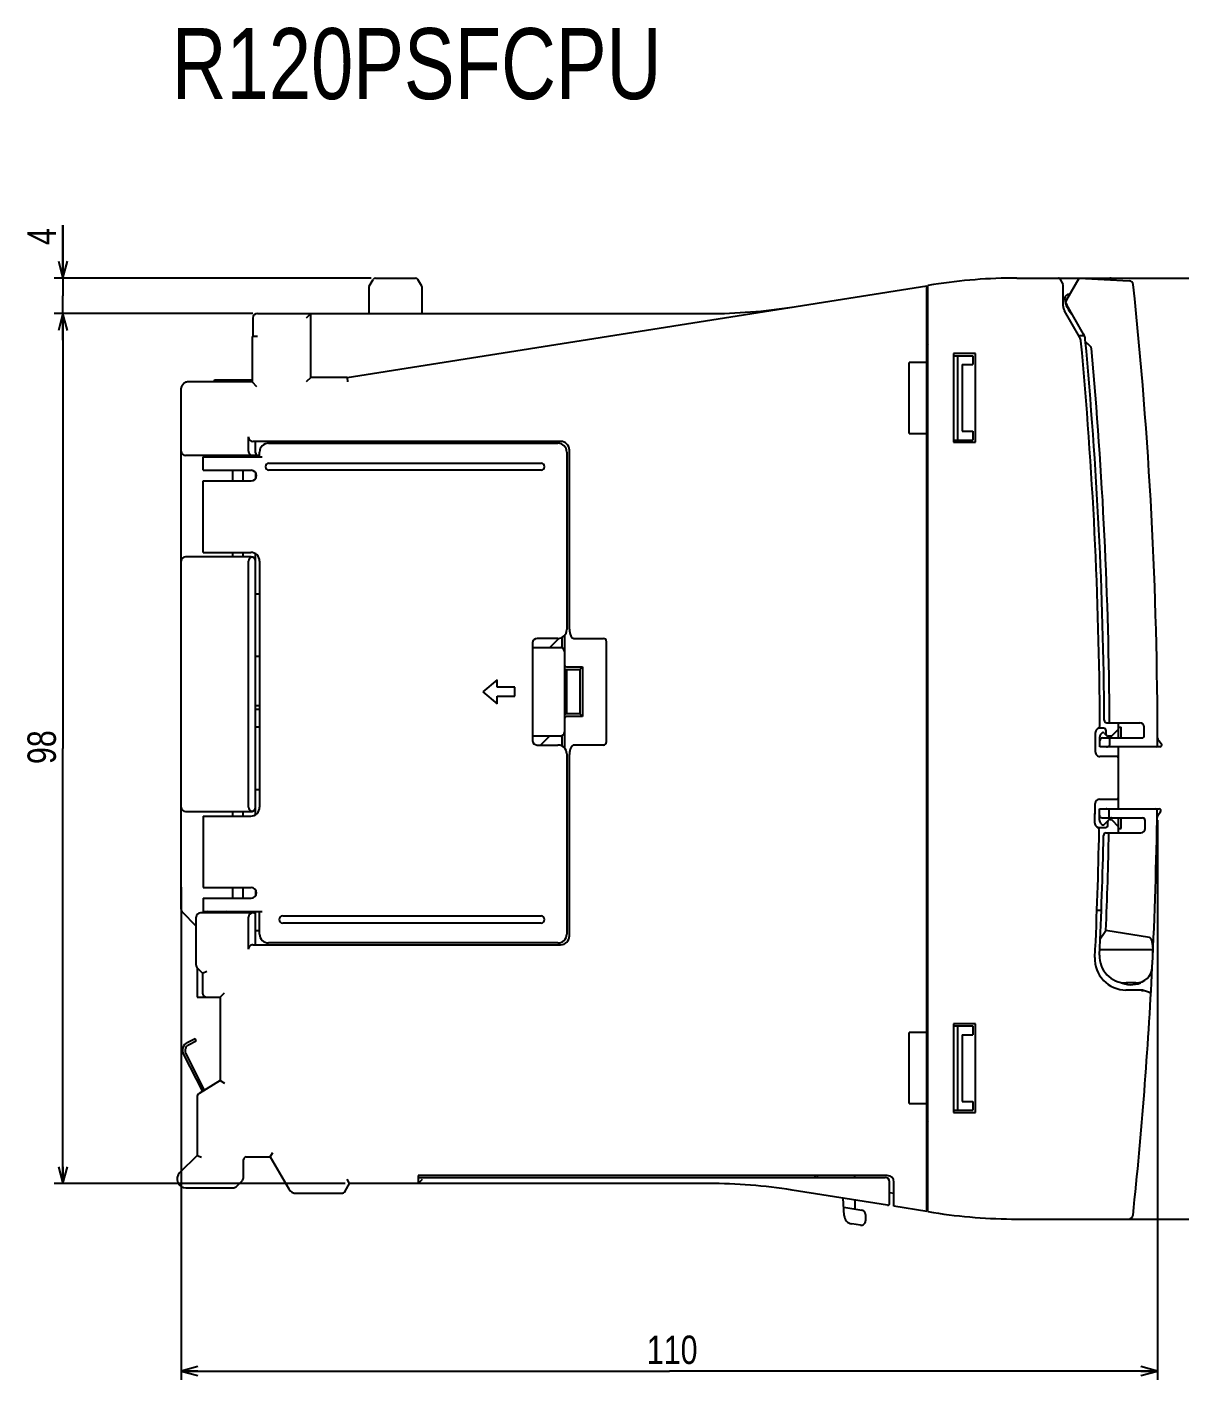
# Model space of a CAD drawing. Extents: x -3 to 202, y 0 to 153.
# Drawn here: x -3 to 126.8, y 0.4 to 152.8 of the extents above; entities that cross this region are included whole.
import ezdxf

# ---------------------------------------------------------------- set-up
doc = ezdxf.new("R2010")
doc.units = 0
doc.header["$LTSCALE"] = 19.36
doc.layers.get('0').update_dxf_attribs({"linetype": 'CONTINUOUS'})
doc.styles.get("Standard").update_dxf_attribs({"font": 'txt', "width": 0.8})
doc.dimstyles.new('DIMSTYLE_1', dxfattribs={"dimtxt": 3.2, "dimasz": 1.9, "dimexe": 1, "dimexo": 0.5, "dimgap": 0.8, "dimtad": 1, "dimdec": 3, "dimtxsty": 'STANDARD', "dimblk": 'OPEN', "dimblk1": 'OPEN', "dimblk2": 'OPEN', "dimcen": 0.09, "dimazin": 3, "dimtp": 0.05, "dimtm": 0.05, "dimtfac": 1, "dimtdec": 3, "dimtofl": 0, "dimtmove": 0, "dimatfit": 3, "dimtolj": 1})

# ---------------------------------------------------------------- blocks, each defined once
blk = doc.blocks.new('_OPEN')
at = {"color": 0, "linetype": 'BYBLOCK'}
for p, q in [((0, 0), (-1, 0.263)), ((-1, -0.263), (0, 0)), ((-1, 0), (0, 0))]:
    blk.add_line(p, q, dxfattribs=at)
blk = doc.blocks.new('*D2')
at = {"color": 2, "linetype": 'CONTINUOUS'}
for p, q in [((0.2, 120.48), (0, 120.48)), ((22.4, 120.48), (0.2, 120.48)), ((1, 120.48), (1, 71.48)), ((1, 22.48), (1, 71.48)), ((0.2, 22.48), (0, 22.48)), ((32.78, 22.48), (0.2, 22.48))]:
    blk.add_line(p, q, dxfattribs=at)
at = {"color": 2, "linetype": 'CONTINUOUS', "xscale": 1.9, "yscale": 1.9, "zscale": 1.9}
for p, rotation in [((1, 120.48), 90), ((1, 22.48), 270)]:
    blk.add_blockref('_OPEN', p, dxfattribs=dict(at, rotation=rotation))
at = {"color": 2, "linetype": 'CONTINUOUS', "insert": (-3, 71.64), "char_height": 3.2, "width": 5.12, "attachment_point": 2, "rotation": 90}
blk.add_mtext('98', dxfattribs=at)
blk = doc.blocks.new('*D3')
at = {"color": 2, "linetype": 'CONTINUOUS'}
for p, q in [((1, 124.48), (1, 130.43)), ((1, 130.43), (1, 122.48)), ((0.2, 124.48), (0, 124.48)), ((35.7, 124.48), (0.2, 124.48)), ((1, 117.48), (1, 122.48)), ((0.2, 120.48), (0, 120.48)), ((22.4, 120.48), (0.2, 120.48)), ((1, 120.48), (1, 117.48))]:
    blk.add_line(p, q, dxfattribs=at)
at = {"color": 2, "linetype": 'CONTINUOUS', "xscale": 1.9, "yscale": 1.9, "zscale": 1.9}
for p, rotation in [((1, 124.48), 270), ((1, 120.48), 90)]:
    blk.add_blockref('_OPEN', p, dxfattribs=dict(at, rotation=rotation))
at = {"color": 2, "linetype": 'CONTINUOUS', "insert": (-3, 129.15), "char_height": 3.2, "width": 2.56, "attachment_point": 2, "rotation": 90}
blk.add_mtext('4', dxfattribs=at)
blk = doc.blocks.new('*D4')
at = {"color": 2, "linetype": 'CONTINUOUS'}
for p, q in [((124.3, 63.42), (124.3, 2.16)), ((14.3, 55.88), (14.3, 2.16)), ((14.3, 2.16), (14.3, 0.36)), ((124.3, 2.16), (124.3, 0.36)), ((14.3, 1.36), (69.3, 1.36)), ((124.3, 1.36), (69.3, 1.36))]:
    blk.add_line(p, q, dxfattribs=at)
at = {"color": 2, "linetype": 'CONTINUOUS', "xscale": 1.9, "yscale": 1.9, "zscale": 1.9, "rotation": 180}
blk.add_blockref('_OPEN', (14.3, 1.36), dxfattribs=at)
at = {"color": 2, "linetype": 'CONTINUOUS', "xscale": 1.9, "yscale": 1.9, "zscale": 1.9}
blk.add_blockref('_OPEN', (124.3, 1.36), dxfattribs=at)
at = {"color": 2, "linetype": 'CONTINUOUS', "insert": (69.62, 5.36), "char_height": 3.2, "width": 7.68, "attachment_point": 2}
blk.add_mtext('110', dxfattribs=at)
blk = doc.blocks.new('*D5')
at = {"color": 2, "linetype": 'CONTINUOUS'}
for p, q in [((113.6, 124.48), (137.55, 124.48)), ((137.55, 124.48), (139.35, 124.48)), ((138.35, 124.48), (138.35, 71.48)), ((138.35, 18.48), (138.35, 71.48)), ((119.4, 18.48), (137.55, 18.48)), ((137.55, 18.48), (139.35, 18.48))]:
    blk.add_line(p, q, dxfattribs=at)
at = {"color": 2, "linetype": 'CONTINUOUS', "xscale": 1.9, "yscale": 1.9, "zscale": 1.9}
for p, rotation in [((138.35, 124.48), 90), ((138.35, 18.48), 270)]:
    blk.add_blockref('_OPEN', p, dxfattribs=dict(at, rotation=rotation))
at = {"color": 2, "linetype": 'CONTINUOUS', "insert": (134.35, 71.8), "char_height": 3.2, "width": 7.68, "attachment_point": 2, "rotation": 90}
blk.add_mtext('106', dxfattribs=at)

msp = doc.modelspace()

# ---------------------------------------------------------------- linework, layer by layer
at = {"color": 7, "linetype": 'CONTINUOUS'}
for p, q in [((32.9985, 113.2832), (98.2985, 123.6257)), ((35.4887, 123.5528), (35.9393, 124.3332)), ((36.1991, 124.4832), (40.698, 124.4832)), ((41.4083, 123.5528), (40.9578, 124.3332)), ((98.2985, 19.3407), (98.2985, 123.6257)), ((99.0486, 123.7445), (98.3985, 123.6416)), ((98.3985, 19.3249), (98.3985, 123.6416)), ((108.4346, 124.4832), (118.8985, 124.4832)), ((113.2921, 124.3832), (113.6326, 123.7935)), ((113.6594, 121.3084), (113.6594, 123.6935)), ((114.0521, 122.0669), (115.4472, 124.4832)), ((115.4472, 124.4832), (121.0891, 124.1875)), ((118.2985, 124.4832), (118.2985, 124.3338)), ((35.4485, 123.4028), (35.4485, 120.4832)), ((41.4485, 120.4832), (41.4485, 123.4028)), ((98.3985, 122.4832), (98.2985, 122.4832)), ((114.3569, 122.647), (114.3858, 122.6449)), ((22.8985, 120.4832), (73.7354, 120.4832)), ((28.8985, 120.4832), (28.3985, 119.9832)), ((28.8985, 113.2832), (28.8985, 120.4832)), ((115.5285, 117.8031), (113.7934, 120.8084)), ((115.9496, 118.1804), (114.0521, 121.4669)), ((22.3985, 119.9832), (22.3985, 117.8832)), ((22.2985, 117.6596), (22.2985, 112.7832)), ((22.6749, 117.8832), (22.3985, 117.8832)), ((98.3985, 118.2332), (98.2985, 118.2332)), ((116.0437, 117.9832), (115.4245, 117.9832)), ((103.7985, 115.9832), (101.2985, 115.9832)), ((101.2985, 115.9832), (101.2985, 105.9832)), ((103.7985, 105.9832), (103.7985, 115.9832)), ((98.3985, 114.9832), (96.2985, 114.9832)), ((96.2985, 106.9832), (96.2985, 114.9832)), ((101.2985, 115.7332), (103.4806, 115.7332)), ((101.7485, 115.7332), (101.7485, 106.2332)), ((102.2985, 114.7332), (103.4806, 114.7332)), ((102.2985, 114.7332), (102.2985, 107.2332)), ((103.4806, 115.7332), (103.4806, 114.7332)), ((22.2985, 112.7832), (15.0056, 112.7832)), ((17.9985, 112.7832), (17.9985, 112.8332)), ((22.2985, 112.9832), (18.1485, 112.9832)), ((22.2985, 112.7832), (22.7985, 112.2832)), ((28.8985, 113.2832), (28.3985, 112.7832)), ((32.9985, 113.2832), (28.8985, 113.2832)), ((32.9985, 113.2832), (33.0379, 112.7832)), ((14.2985, 53.3903), (14.2985, 112.0761)), ((14.6521, 112.6368), (14.445, 112.4297)), ((96.2985, 106.9832), (98.3985, 106.9832)), ((102.2985, 107.2332), (103.4806, 107.2332)), ((103.4806, 107.2332), (103.4806, 106.2332)), ((21.8985, 104.9832), (21.8985, 106.5832)), ((57.0485, 106.0832), (22.3985, 106.0832)), ((22.6985, 104.7832), (22.6985, 106.0832)), ((24.1485, 105.8832), (56.7485, 105.8832)), ((101.2985, 106.2332), (103.4806, 106.2332)), ((101.2985, 105.9832), (103.7985, 105.9832)), ((23.1485, 104.4832), (14.7985, 104.4832)), ((16.7985, 102.8332), (16.7985, 104.3332)), ((16.7985, 104.3332), (23.4485, 104.3332)), ((17.2985, 104.4332), (17.2985, 104.4832)), ((19.2985, 104.4332), (19.2985, 104.4832)), ((22.6985, 104.4832), (22.6985, 104.3332)), ((23.1485, 104.3332), (23.1485, 104.8832)), ((24.1985, 103.6332), (54.8485, 103.6332)), ((57.7485, 104.8832), (57.7485, 84.8832)), ((58.0485, 84.9457), (58.0485, 105.0832)), ((98.3985, 103.7332), (98.2985, 103.7332)), ((16.7985, 102.8332), (22.1985, 102.8332)), ((20.0985, 102.8332), (20.0985, 101.6332)), ((21.2985, 101.6332), (21.2985, 102.8332)), ((22.6985, 102.5626), (22.6985, 101.9039)), ((54.8485, 102.8332), (24.1985, 102.8332)), ((16.7985, 93.5832), (16.7985, 101.6332)), ((16.7985, 101.6332), (22.1985, 101.6332)), ((22.1985, 93.0832), (14.7985, 93.0832)), ((16.7985, 93.5832), (22.1485, 93.5832)), ((20.0985, 93.5832), (20.0985, 93.0832)), ((21.2985, 93.0832), (21.2985, 93.5832)), ((22.6985, 64.0492), (22.6985, 93.4172)), ((21.8985, 64.8832), (21.8985, 92.5832)), ((23.1485, 92.5832), (23.1485, 64.8832)), ((98.3985, 92.7332), (98.2985, 92.7332)), ((98.2985, 91.2332), (98.3985, 91.2332)), ((23.1485, 88.8832), (22.6985, 88.8832)), ((56.7485, 83.8832), (54.3985, 83.8832)), ((57.1985, 83.9912), (57.1985, 82.8409)), ((57.4985, 84.2241), (57.4985, 71.5423)), ((58.5485, 83.8832), (61.8801, 83.8832)), ((53.8985, 83.3832), (53.8985, 72.3832)), ((53.8985, 82.8832), (57.1985, 82.8832)), ((62.1985, 83.6), (62.1985, 72.1664)), ((22.6985, 81.8832), (23.1485, 81.8832)), ((57.6985, 80.6832), (59.4985, 80.6832)), ((57.6985, 80.3832), (59.1985, 80.3832)), ((57.6985, 80.3832), (57.6985, 75.3832)), ((59.1985, 80.3832), (59.4985, 80.6832)), ((59.1985, 80.3832), (59.1985, 75.3832)), ((59.4985, 80.6832), (59.4985, 75.0832)), ((98.2985, 80.2332), (98.3985, 80.2332)), ((49.8985, 79.2258), (48.2985, 77.8832)), ((48.2985, 77.8832), (49.8985, 76.5407)), ((49.8985, 78.3832), (49.8985, 79.2258)), ((51.8985, 78.3832), (49.8985, 78.3832)), ((51.8985, 77.3832), (51.8985, 78.3832)), ((98.3985, 78.7332), (98.2985, 78.7332)), ((22.6985, 76.3332), (23.1485, 76.3332)), ((49.8985, 77.3832), (51.8985, 77.3832)), ((49.8985, 76.5407), (49.8985, 77.3832)), ((22.6985, 75.9332), (23.1485, 75.9332)), ((59.1985, 75.3832), (57.6985, 75.3832)), ((59.4985, 75.0832), (57.6985, 75.0832)), ((59.1985, 75.3832), (59.4985, 75.0832)), ((23.1485, 73.8832), (22.6985, 73.8832)), ((117.2984, 71.0836), (117.2952, 73.2814)), ((118.1985, 73.7832), (117.7952, 73.7832)), ((117.9432, 73.1607), (118.0071, 73.2246)), ((118.2899, 73.2246), (118.7728, 72.7418)), ((118.4985, 73.0832), (118.4985, 73.4832)), ((118.5882, 74.3832), (122.2985, 74.3832)), ((119.0985, 72.8832), (119.8985, 73.6832)), ((119.8985, 72.6832), (119.8985, 74.3832)), ((119.8985, 73.8832), (120.1985, 73.8832)), ((120.1985, 72.6832), (120.1985, 73.8832)), ((122.7985, 72.9832), (122.7985, 73.8832)), ((57.1985, 72.8832), (53.8985, 72.8832)), ((54.3985, 71.8832), (56.7485, 71.8832)), ((57.1985, 72.9255), (57.1985, 71.7753)), ((61.8801, 71.8832), (58.5485, 71.8832)), ((124.5573, 71.6832), (117.7985, 71.6832)), ((118.0977, 72.6832), (122.4985, 72.6832)), ((119.0985, 72.8832), (118.6985, 72.8832)), ((119.8985, 64.6832), (119.8985, 71.6832)), ((124.7078, 72.015), (124.421, 72.3422)), ((57.7485, 70.8832), (57.7485, 50.5832)), ((58.0485, 50.3832), (58.0485, 70.8207)), ((119.6985, 70.5832), (117.7984, 70.5832)), ((98.3985, 67.7332), (98.2985, 67.7332)), ((22.6985, 66.8832), (23.1485, 66.8832)), ((98.2985, 66.2332), (98.3985, 66.2332)), ((117.7596, 65.7832), (119.6985, 65.7832)), ((14.7985, 64.3832), (22.1985, 64.3832)), ((20.0985, 64.3832), (20.0985, 63.8832)), ((21.2985, 63.8832), (21.2985, 64.3832)), ((117.2271, 63.0917), (117.2596, 65.2895)), ((117.7517, 64.6832), (124.4752, 64.6832)), ((124.3518, 64.0183), (124.6296, 64.3562)), ((16.7985, 63.8832), (16.7985, 55.8332)), ((16.7985, 63.8832), (22.1485, 63.8832)), ((117.727, 62.5832), (118.3985, 62.5832)), ((117.8792, 63.0697), (118.0071, 62.9418)), ((118.0416, 63.6832), (122.5985, 63.6832)), ((118.2899, 62.9418), (118.9728, 63.6246)), ((118.6985, 62.8832), (118.6985, 63.2832)), ((118.8985, 63.4832), (119.0985, 63.4832)), ((119.0985, 63.4832), (119.8985, 62.6832)), ((119.8985, 61.9832), (119.8985, 63.6832)), ((119.8985, 62.4832), (120.1985, 62.4832)), ((120.1985, 62.4832), (120.1985, 63.6832)), ((122.8985, 62.4832), (122.8985, 63.3832)), ((118.5014, 61.9832), (122.3985, 61.9832)), ((16.7985, 55.8332), (22.1985, 55.8332)), ((20.0985, 55.8332), (20.0985, 54.6332)), ((21.2985, 54.6332), (21.2985, 55.8332)), ((22.6985, 55.5626), (22.6985, 54.9039)), ((98.2985, 55.2332), (98.3985, 55.2332)), ((16.7985, 54.6332), (16.7985, 53.1332)), ((16.7985, 54.6332), (22.1985, 54.6332)), ((98.3985, 53.7332), (98.2985, 53.7332)), ((15.9985, 51.4832), (14.445, 53.0368)), ((15.9985, 47.0903), (15.9985, 52.4832)), ((22.3985, 52.9832), (16.4985, 52.9832)), ((16.7985, 53.1332), (23.4485, 53.1332)), ((17.2985, 52.9832), (17.2985, 53.0332)), ((19.2985, 52.9832), (19.2985, 53.0332)), ((21.8985, 48.8832), (21.8985, 52.4832)), ((22.6985, 49.3832), (22.6985, 53.1332)), ((23.1485, 50.5832), (23.1485, 53.1332)), ((25.7485, 52.6332), (54.8485, 52.6332)), ((54.8485, 51.8332), (25.7485, 51.8332)), ((117.4628, 53.2832), (117.961, 53.2832)), ((22.6985, 50.9832), (23.1485, 50.9832)), ((123.3706, 50.1895), (118.4735, 50.9832)), ((22.3985, 49.3832), (57.0485, 49.3832)), ((56.7485, 49.5832), (24.1485, 49.5832)), ((117.779, 48.8332), (123.7819, 48.8332)), ((16.0985, 46.7903), (16.0985, 43.4832)), ((16.6985, 46.1832), (16.145, 46.7368)), ((16.6985, 46.1832), (17.1985, 46.3903)), ((16.6985, 46.1832), (16.6985, 43.9832)), ((122.5997, 44.2832), (120.7331, 44.2832)), ((121.8432, 45.0832), (120.7473, 45.0832)), ((122.5997, 44.2832), (122.5644, 44.0832)), ((123.3999, 43.992), (122.5997, 44.2832)), ((16.0985, 43.4832), (18.6985, 43.4832)), ((18.6985, 43.4832), (19.1985, 43.9832)), ((18.6985, 43.4832), (18.6985, 34.0832)), ((98.3985, 42.7332), (98.2985, 42.7332)), ((103.7985, 40.4832), (101.2985, 40.4832)), ((101.2985, 40.4832), (101.2985, 30.4832)), ((101.2985, 40.2332), (103.4806, 40.2332)), ((101.7485, 40.2332), (101.7485, 30.7332)), ((103.4806, 40.2332), (103.4806, 39.2332)), ((103.7985, 30.4832), (103.7985, 40.4832)), ((14.9917, 38.3728), (15.8813, 38.8296)), ((15.1288, 38.1059), (16.0183, 38.5627)), ((16.0183, 38.5627), (15.8813, 38.8296)), ((98.3985, 39.4832), (96.2985, 39.4832)), ((96.2985, 31.4832), (96.2985, 39.4832)), ((102.2985, 39.2332), (103.4806, 39.2332)), ((102.2985, 39.2332), (102.2985, 31.7332)), ((14.5589, 37.0264), (16.7014, 32.8542)), ((16.9576, 33.0119), (14.8258, 37.1635)), ((18.6985, 34.0832), (16.3365, 32.6296)), ((18.6985, 34.0832), (19.1985, 33.8038)), ((16.0985, 32.2038), (16.0985, 25.6474)), ((96.2985, 31.4832), (98.3985, 31.4832)), ((101.2985, 30.7332), (103.4806, 30.7332)), ((101.2985, 30.4832), (103.7985, 30.4832)), ((102.2985, 31.7332), (103.4806, 31.7332)), ((103.4806, 31.7332), (103.4806, 30.7332)), ((98.3985, 28.2332), (98.2985, 28.2332)), ((24.3485, 25.4832), (24.6372, 25.9832)), ((16.0985, 25.6474), (14.1414, 23.6903)), ((16.0985, 25.6474), (16.5985, 25.4403)), ((21.3485, 23.1903), (21.3485, 25.1832)), ((21.6485, 25.4832), (24.3485, 25.4832)), ((24.3485, 25.4832), (26.427, 21.8832)), ((122.1485, 25.1332), (122.1485, 25.1654)), ((33.2836, 22.4832), (32.9949, 22.9832)), ((93.8485, 23.3832), (40.9985, 23.3832)), ((40.9985, 23.3832), (40.9985, 22.4832)), ((40.9985, 23.1832), (93.5985, 23.1832)), ((40.9985, 22.4832), (41.4985, 22.9832)), ((85.6985, 23.3832), (85.6985, 23.1832)), ((85.9985, 23.1832), (85.9985, 23.3832)), ((90.1985, 23.1832), (90.1985, 23.3832)), ((14.8485, 21.9832), (20.1414, 21.9832)), ((20.495, 22.1297), (21.2021, 22.8368)), ((27.293, 21.3832), (32.3598, 21.3832)), ((32.7929, 21.6332), (33.2836, 22.4832)), ((73.7354, 22.4832), (33.2836, 22.4832)), ((93.8672, 20.0426), (83.1215, 21.7445)), ((94.0985, 20.2401), (94.0985, 22.6832)), ((94.5985, 21.3442), (94.0985, 21.4234)), ((94.5985, 19.9267), (94.5985, 22.6332)), ((88.9975, 18.8735), (88.8776, 20.8328)), ((90.1985, 20.6236), (90.1985, 19.6112)), ((98.2985, 19.3407), (94.5985, 19.9267)), ((98.3985, 20.4832), (98.2985, 20.4832)), ((88.9402, 19.8105), (90.9767, 19.4879)), ((91.3985, 18.9941), (91.3985, 18.2853)), ((98.3985, 19.3249), (99.0486, 19.2219)), ((108.4346, 18.4832), (121.0318, 18.4832)), ((90.8203, 17.7915), (89.8392, 17.9469))]:
    msp.add_line(p, q, dxfattribs=at)
at = {"color": 2, "linetype": 'CONTINUOUS'}
for p, q in [((55.8404, 82.8832), (56.8458, 83.8887)), ((54.7964, 71.8832), (55.7964, 72.8832))]:
    msp.add_line(p, q, dxfattribs=at)
at = {"color": 7, "linetype": 'CONTINUOUS'}
for centre, radius, start, end in [((35.7485, 123.4028), 0.3, 150, 180), ((36.1991, 124.1832), 0.3, 90, 150), ((40.698, 124.1832), 0.3, 30, 90), ((41.1485, 123.4028), 0.3, 0, 30), ((108.4346, 64.4832), 60, 90, 99), ((113.1189, 124.2832), 0.2, 30.000104, 90.000052), ((113.4594, 123.6935), 0.2, 0, 30), ((118.8985, 123.4832), 1, 51.931813, 90), ((121.0629, 123.6882), 0.5, 5.999196, 87.000001), ((-375.7015, 71.4832), 500, 0.045855, 5.999197), ((114.322, 122.1482), 0.5, 86, 188.024699), ((116.6985, 122.4832), 2.9, 188.024699, 224.998353), ((114.5717, 121.7669), 0.6, 150, 210), ((22.8985, 119.9832), 0.5, 90, 180), ((73.7354, 180.4832), 60, 270, 279), ((114.6594, 121.3084), 1, 180, 210), ((22.5985, 117.6596), 0.3, 131.810315, 180), ((114.6624, 117.3031), 1, 5.338253, 30), ((-375.7015, 71.4832), 493.5, 0.309579, 5.338253), ((114.6505, 117.4304), 1.5, 5.353126, 30), ((-375.7015, 71.4832), 494, 0.370924, 5.353126), ((98.7985, 117.2332), 0.5, 180, 216.771572), ((-375.7015, 71.4832), 494.6, 0.335946, 5.228118), ((15.0056, 112.2832), 0.5, 90, 135), ((18.1485, 112.8332), 0.15, 90, 180), ((14.7985, 112.0761), 0.5, 135, 180), ((24.1485, 104.8832), 1, 90, 180), ((56.7485, 104.8832), 1, 0, 90), ((57.0485, 105.0832), 1, 0, 90), ((14.7985, 104.9832), 0.5, 180, 270), ((17.1985, 104.4332), 0.1, 270, 360), ((19.3985, 104.4332), 0.1, 180, 270), ((24.1985, 103.2332), 0.4, 90, 270), ((54.8485, 103.2332), 0.4, 270, 90), ((98.7985, 104.7332), 0.5, 143.228428, 180), ((22.1985, 102.2332), 0.6, 270, 90), ((14.7985, 92.5832), 0.5, 90, 180), ((22.1485, 92.5832), 1, 0, 90), ((22.1985, 92.5832), 0.5, 0, 90), ((54.3985, 83.3832), 0.5, 90, 180), ((56.7485, 84.8832), 1, 270, 360), ((56.9985, 82.3832), 0.5, 0, 90), ((57.6985, 80.8832), 0.2, 180, 270), ((57.6985, 80.8832), 0.5, 246.413632, 270), ((57.6985, 74.8832), 0.5, 90, 113.586368), ((57.6985, 74.8832), 0.2, 90, 180), ((118.5882, 74.6832), 0.3, 180.370924, 270), ((56.9985, 73.3832), 0.5, 270, 360), ((117.7952, 73.2832), 0.5, 90, 180.208982), ((-375.7015, 71.4832), 493, 359.95356, 0.208982), ((117.2913, 74.147), 0.5, 300.259268, 0.309579), ((118.2967, 72.8072), 0.5, 135, 180.153558), ((118.1485, 73.0832), 0.2, 45, 135), ((118.1985, 73.4832), 0.3, 0, 90), ((122.2985, 73.8832), 0.5, 0, 90), ((54.3985, 72.3832), 0.5, 180, 270), ((56.7485, 70.8832), 1, 0, 90), ((-375.7015, 71.4832), 493.5, 0.02322, 0.153558), ((118.0977, 72.3832), 0.3, 90, 180.104427), ((118.6985, 73.0832), 0.2, 180, 206.185866), ((118.6985, 73.0832), 0.2, 243.814134, 270), ((118.9142, 72.8832), 0.2, 225, 262.5), ((-375.7015, 71.4832), 494.6, 0.046338, 0.139011), ((122.4985, 72.9832), 0.3, 270, 360), ((124.0984, 71.8832), 0.2, 269.999914, 0.045855), ((124.7971, 72.6718), 0.5, 180.136061, 221.226463), ((124.5573, 71.8832), 0.2, 269.999924, 41.226513), ((117.7984, 71.0832), 0.5, 179.95356, 270), ((119.6985, 70.3832), 0.2, 0, 90), ((117.7596, 65.2832), 0.5, 90, 179.280156), ((119.6985, 65.9832), 0.2, 270, 360), ((14.7985, 64.8832), 0.5, 180, 270), ((22.1485, 64.8832), 1, 270, 360), ((22.1985, 64.8832), 0.5, 270, 360), ((-375.7015, 71.4832), 493, 359.024706, 359.280156), ((-375.7015, 71.4832), 493.5, 359.065135, 359.210489), ((-375.7015, 71.4832), 494.6, 359.09639, 359.189057), ((-375.7015, 71.4832), 500, 357.175185, 359.197512), ((124.0495, 64.4832), 0.2, 359.197511, 90.000086), ((124.738, 63.7007), 0.5, 140.572815, 179.109046), ((124.4752, 64.4832), 0.2, 320.572815, 90.000053), ((117.727, 63.0832), 0.5, 179.024706, 270), ((117.2116, 62.2263), 0.5, 358.924108, 58.97442), ((118.2328, 63.4232), 0.5, 179.065135, 225), ((118.0416, 63.9832), 0.3, 179.129739, 270), ((118.1485, 63.0832), 0.2, 225, 315), ((118.3985, 62.8832), 0.3, 270, 360), ((118.8985, 63.2832), 0.2, 153.814134, 180), ((118.8985, 63.2832), 0.2, 90, 116.185866), ((119.1142, 63.4832), 0.2, 90, 135), ((122.3985, 62.4832), 0.5, 270, 360), ((122.5985, 63.3832), 0.3, 0, 90), ((-375.7015, 71.4832), 493.5, 357.26675, 358.924108), ((-375.7015, 71.4832), 494, 357.301374, 358.863978), ((118.5014, 61.6832), 0.3, 90, 178.863978), ((-375.7015, 71.4832), 494.6, 357.624545, 358.899427), ((22.1985, 55.2332), 0.6, 270, 90), ((14.7985, 53.3903), 0.5, 180, 225), ((16.4985, 52.4832), 0.5, 90, 180), ((17.1985, 53.0332), 0.1, 0, 90), ((19.3985, 53.0332), 0.1, 90, 180), ((22.3985, 52.6832), 0.3, 0, 90), ((25.7485, 52.2332), 0.4, 90, 270), ((54.8485, 52.2332), 0.4, 270, 90), ((24.1485, 50.5832), 1, 180, 270), ((56.7485, 50.5832), 1, 270, 360), ((57.0485, 50.3832), 1, 270, 360), ((56.5269, 51.258), 67.2986, 357.319828, 357.935148), ((120.7331, 47.7832), 3.5, 177.26675, 270), ((120.7473, 48.0832), 3, 177.301374, 270), ((16.4985, 47.0903), 0.5, 180, 225), ((-375.7015, 71.4832), 500, 353.966778, 357.172857), ((121.8432, 46.9332), 1.85, 270, 357.175185), ((121.2985, 47.7832), 2.9, 244.428634, 291.975301), ((122.1966, 45.5576), 0.5, 291.975301, 319.968494), ((17.1985, 43.9832), 0.5, 180, 270), ((123.3315, 43.804), 0.2, 356.825289, 69.999944), ((98.7985, 41.7332), 0.5, 180, 216.771572), ((15.4485, 37.4832), 1, 117.180168, 207.180168), ((15.4485, 37.4832), 0.7, 117.180168, 207.180168), ((16.5985, 32.2038), 0.5, 121.607502, 180), ((98.7985, 29.2332), 0.5, 143.228428, 180), ((21.6485, 25.1832), 0.3, 89.999901, 180.000099), ((121.6485, 25.1332), 0.5, 346.060346, 359.99941), ((14.8485, 22.9832), 1, 135, 270), ((20.8485, 23.1903), 0.5, 315, 360), ((93.5985, 22.6832), 0.5, 0, 90), ((93.8485, 22.6332), 0.75, 0, 90), ((20.1414, 22.4832), 0.5, 270, 315), ((27.293, 22.3832), 1, 210, 270), ((32.3598, 21.8832), 0.5, 270, 330), ((73.7354, -37.5168), 60, 81, 90), ((93.8985, 20.2401), 0.2, 261.000072, 359.999989), ((89.9956, 18.9346), 1, 183.5, 261), ((90.8985, 18.9941), 0.5, 0, 81), ((108.4346, 78.4832), 60, 261, 270), ((121.0318, 18.9832), 0.5, 270, 353.966778), ((90.8985, 18.2853), 0.5, 261, 360)]:
    msp.add_arc(centre, radius, start, end, dxfattribs=at)
for centre, major_axis, ratio, start_param, end_param in [((-152.8807, -2252.1736), (-247.5787, 2581.8409), 0.43588989, -0.45268154, -0.45220473), ((22.3985, 106.5832), (0.5, 0), 1, -3.14159265, -1.57079633), ((22.3985, 104.9832), (0, 0.5), 1, -4.71238898, -3.14159265), ((22.9985, 104.7832), (0, 0.3), 1, 1.57079633, 3.14159265), ((22.3985, 92.5832), (0, 0.5), 1, 0.41151685, 1.57079633), ((58.5485, 84.9457), (0, 1.0625), 0.47058824, -4.71238898, -3.14159265), ((61.8504, 83.5736), (0.3352, 0.1089), 0.8647422, -0.27377702, 1.21154321), ((57.1228, 82.5832), (0.4243, 0), 0.70710678, 1.39128935, 1.57079633), ((57.1228, 73.1832), (-0.4243, 0), 0.70710678, 1.57079633, 1.7503033), ((58.5485, 70.8207), (0, 1.0625), 0.47058824, 0, 1.57079633), ((61.8504, 72.1928), (0.3352, -0.1089), 0.8647422, -1.21154321, 0.27377702), ((22.3985, 64.8832), (0, 0.5), 1, -4.71238898, -3.5531095), ((22.3985, 52.4832), (0.5, 0), 1, 1.57079633, 3.14159265), ((-375.7015, 645.7277), (0, 881.8755), 0.75893809, -2.31237592, -2.31095991), ((22.3985, 48.8832), (0, 0.5), 1, 0, 1.57079633)]:
    msp.add_ellipse(centre, major_axis=major_axis, ratio=ratio, start_param=start_param, end_param=end_param, dxfattribs=at)
for points, knots in [([(22.8985, 117.8832), (22.8889, 117.8833), (22.8696, 117.8831), (22.8408, 117.8829), (22.8121, 117.8832), (22.7746, 117.8832), (22.7289, 117.8832), (22.6926, 117.8832), (22.6749, 117.8832)], [0, 0, 0, 0, 0.12951146, 0.25860921, 0.38682563, 0.51374352, 0.76198274, 1, 1, 1, 1]), ([(116.8409, 116.5518), (116.8385, 116.5778), (116.8285, 116.6292), (116.7983, 116.7009), (116.7556, 116.7646), (116.7209, 116.8015), (116.7025, 116.8184)], [0, 0, 0, 0, 0.25487543, 0.50729796, 0.75575293, 1, 1, 1, 1]), ([(22.3985, 93.0415), (22.3826, 93.0484), (22.3498, 93.0591), (22.2985, 93.0646), (22.2472, 93.0591), (22.2144, 93.0484), (22.1985, 93.0415)], [0, 0, 0, 0, 0.25267749, 0.49999993, 0.74732236, 1, 1, 1, 1]), ([(118.5359, 71.6832), (118.5724, 71.6832), (118.6273, 71.6877), (118.6988, 71.7035), (118.7514, 71.7211), (118.8018, 71.7454), (118.8405, 71.7729), (118.8671, 71.8007), (118.8839, 71.825), (118.8955, 71.8529), (118.8984, 71.8731), (118.8984, 71.8832)], [0, 0, 0, 0, 0.24270123, 0.36462248, 0.48720799, 0.61092059, 0.73656782, 0.80069025, 0.86595277, 0.93249516, 1, 1, 1, 1]), ([(22.1985, 64.425), (22.2144, 64.418), (22.2472, 64.4073), (22.2985, 64.4018), (22.3498, 64.4073), (22.3826, 64.418), (22.3985, 64.425)], [0, 0, 0, 0, 0.25267764, 0.50000007, 0.74732251, 1, 1, 1, 1]), ([(118.849, 64.4831), (118.8491, 64.4932), (118.8466, 64.5134), (118.8353, 64.5413), (118.8187, 64.5657), (118.7924, 64.5935), (118.754, 64.6211), (118.7037, 64.6454), (118.6513, 64.663), (118.58, 64.6787), (118.5253, 64.6832), (118.4889, 64.6832)], [0, 0, 0, 0, 0.06754178, 0.1341082, 0.19937342, 0.26348099, 0.38907225, 0.51273589, 0.6352945, 0.75721568, 1, 1, 1, 1]), ([(123.7819, 48.8332), (123.7823, 48.8947), (123.7808, 49.0177), (123.7706, 49.2019), (123.7516, 49.3855), (123.7273, 49.5375), (123.7014, 49.6579), (123.6782, 49.7475), (123.6505, 49.8359), (123.6173, 49.9227), (123.5768, 50.0067), (123.5348, 50.0726), (123.4938, 50.1202), (123.4583, 50.1519), (123.4174, 50.1771), (123.3865, 50.187), (123.3706, 50.1895)], [0, 0, 0, 0, 0.12417093, 0.24835721, 0.37258638, 0.49689867, 0.5591173, 0.62139157, 0.68374492, 0.74621503, 0.80886687, 0.87182005, 0.90352145, 0.93542446, 0.96758303, 1, 1, 1, 1]), ([(122.1431, 25.0601), (122.1429, 25.0616), (122.142, 25.0672), (122.141, 25.0729), (122.14, 25.077)], [0, 0, 0, 0, 0.25897969, 1, 1, 1, 1])]:
    msp.add_open_spline(points, degree=3, knots=knots, dxfattribs=at)

# ---------------------------------------------------------------- texts
at = {"color": 2, "linetype": 'CONTINUOUS', "insert": (13.2359, 152.6392), "char_height": 8, "width": 64, "attachment_point": 1}
msp.add_mtext('R120PSFCPU', dxfattribs=at)

# ---------------------------------------------------------------- dimensions: what is measured, and where the dimension line sits
at = {"color": 2, "linetype": 'CONTINUOUS'}
for base, p1, p2, angle, text, picture, middle in [((1, 124.4832), (22.8985, 120.4832), (36.1991, 124.4832), 90, '4', '*D3', (1, 129.2303)), ((138.3471, 124.4832), (118.8985, 18.4832), (113.0985, 124.4832), 90, '106', '*D5', (138.3471, 71.9632)), ((1, 22.4832), (22.8985, 120.4832), (33.2836, 22.4832), 270, '98', '*D2', (1, 71.7232))]:
    dim = msp.add_linear_dim(base=base, p1=p1, p2=p2, angle=angle, text=text, dimstyle='DIMSTYLE_1', dxfattribs=at)
    dim.commit()
    dim.dimension.update_dxf_attribs({"geometry": picture, "text_midpoint": middle, "dimtype": 160})
dim = msp.add_linear_dim(base=(124.2985, 1.3608), p1=(14.2985, 56.3832), p2=(124.2985, 63.9209), text='110', dimstyle='DIMSTYLE_1', dxfattribs=at)
dim.commit()
dim.dimension.update_dxf_attribs({"geometry": '*D4', "text_midpoint": (69.7785, 1.3608), "dimtype": 160})

doc.saveas('drawing.dxf')
